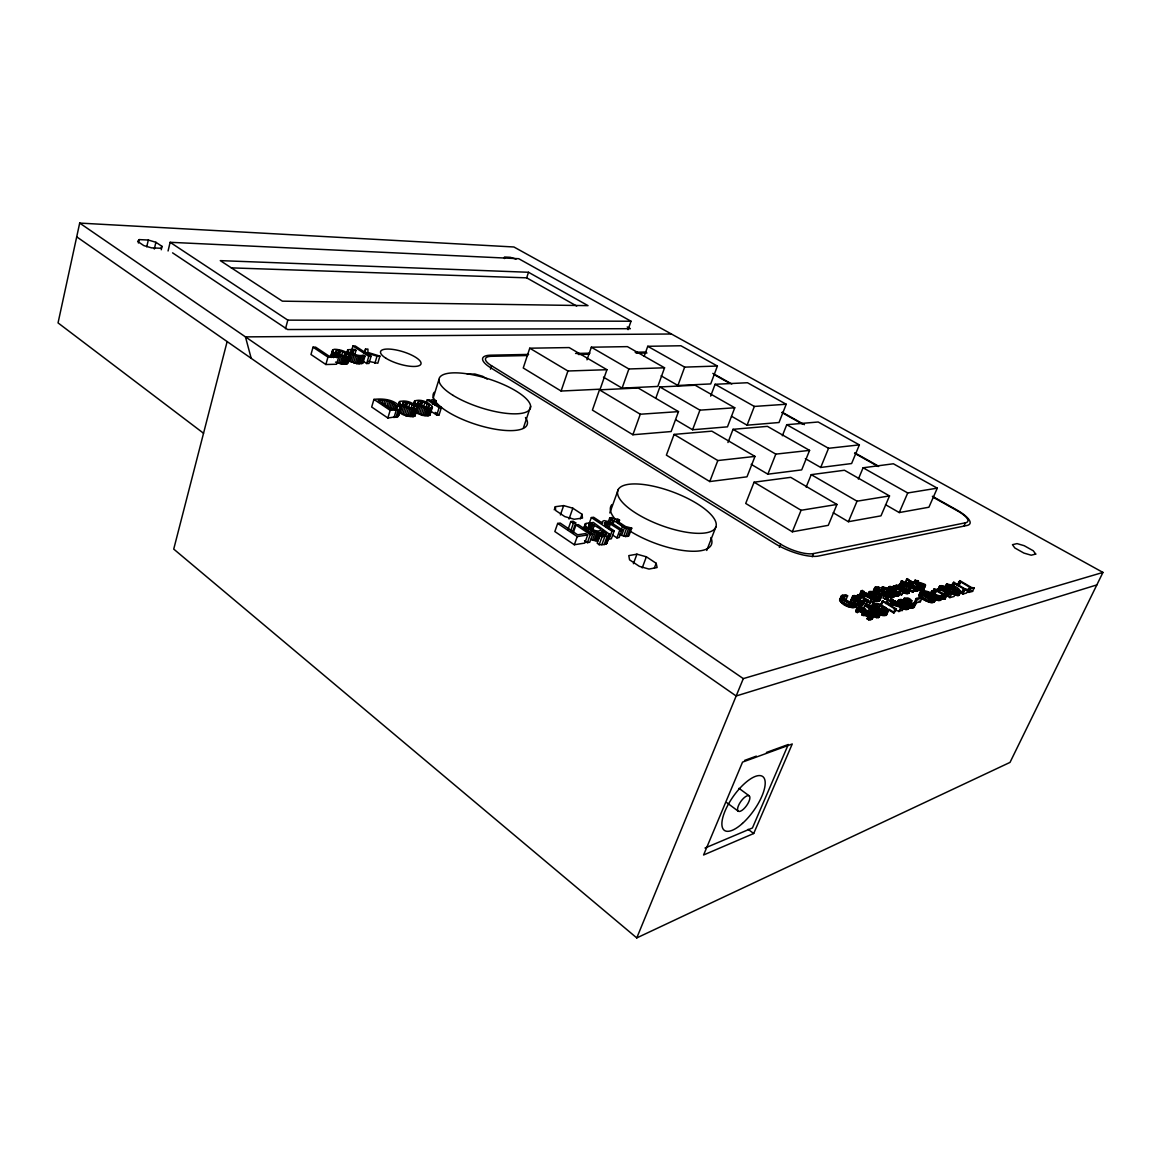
<?xml version="1.0" encoding="UTF-8"?>
<svg xmlns="http://www.w3.org/2000/svg" width="1161" height="1161" viewBox="0 0 1161 1161"><rect width="100%" height="100%" fill="white"/><g stroke="black" fill="none" stroke-linecap="round" stroke-linejoin="round"><path stroke-width="1.5" d="M379.908 356.108L367.935 352.436L367.935 349.055L365.483 349.084L365.425 352.61L377.006 356.166L379.908 356.108L377.818 363.248L368.298 361.303M868.094 594.751C868.37 588.859 874.639 592.226 877.353 594.098L875.728 597.813M935.868 598.191C930.121 587.074 908.802 589.773 930.512 598.408C939.815 597.218 934.779 604.678 928.887 602.037C926.101 600.745 917.001 597.842 919.73 594.301M934.228 601.804L933.952 600.672M859.75 600.788L860.838 598.278C859.43 596.885 851.361 593.286 853.117 597.451L851.492 601.253L851.608 599.337M583.417 529.126L585.434 523.756L588.264 523.03L592.69 523.858L591.065 522.784L593.358 522.45L609.917 534.582L606.463 543.798L604.184 544.553L599.178 544.727L597.189 543.174L600.092 535.119L606.782 534.408L602.008 530.011L602.588 531.767L600.861 536.571M606.463 543.798L606.521 541.679M913.707 583.243L914.839 580.398L918.453 580.776C911.196 581.646 932.544 584.447 922.748 586.087L921.181 585.159L920.122 587.553M922.748 586.087L921.137 589.686L923.924 589.251L925.085 584.505M899.194 584.418C920.862 602.225 903.969 572.939 897.555 588.409M904.404 588.758L902.794 592.4C904.085 593.387 910.355 594.838 908.41 591.704M914.839 580.398C914.708 583.736 929.003 584.23 921.181 585.159M434.635 405.131L436.014 400.705L433.387 401.125L433.561 402.403L441.398 407.526L439.076 414.941L436.783 415.087L430.862 411.183M227.135 341.581L173.729 549.095L636.765 937.914L1010.012 762.4L1102.95 572.417L513.917 246.988L79.688 223.086L58.05 322.903L203.538 433.256M902.561 600.237L901.096 599.352C893.593 600.44 907.438 608.408 910.413 604.968C908.961 605.911 895.044 601.05 902.561 600.237L901.458 602.704M138.406 242.997L139.189 239.601L148.318 240.037L155.893 242.286L162.047 246.379L161.248 249.775M146.736 246.8L148.318 240.037M154.311 249.049L155.893 242.286M168.069 250.979L170.13 242.301L518.706 258.7L631.018 321.234L628.057 329.666M940.976 586.871L940.802 587.582L939.655 586.073C944.807 584.172 948.435 589.396 951.091 592.865L954.197 592.023L955.692 592.908L954.066 596.478L949.829 597.639L943.574 591.065L940.657 590.006L939.191 591.138L940.976 586.871L942.253 586.45L945.954 588.032L951.454 594.069L955.692 592.908M285.49 328.737L287.812 320.131L170.13 242.301M843.771 599.584L845.992 599.627L847.617 595.84L845.905 594.766C833.583 595.433 853.799 608.016 858.443 602.559L853.103 599.236L851.927 599.54L850.287 603.343M313.02 347.183L327.953 357.138L338.649 356.92L337.053 355.876L328.926 356.021L315.603 347.139L313.02 347.183L310.974 354.511L325.864 364.51L336.574 364.249L339.085 355.44C334.818 354.99 328.665 348.169 336.806 349.417C343.787 350.346 355.281 354.076 347.458 363.567L341.726 364.032L335.5 362.116M860.838 598.278L856.992 599.236L860.896 600.832L863.668 600.048L865.061 600.905L862.971 601.833L858.937 601.021L856.803 606.361C852.218 610.294 837.632 603.589 841.014 598.858M325.864 364.51L327.953 357.138M330.508 357.283L332.568 349.998M330.769 356.848L332.409 351.028M331.103 356.935L332.743 351.115M331.204 357.515L332.859 351.681M332.409 356.804L333.657 352.422M333.555 357.632L334.803 353.249M336.008 353.263L336.835 350.361C339.563 349.795 350.1 354.468 345.252 355.948C342.524 356.5 332.046 351.827 336.835 350.361M335.326 356.993L336.153 354.076M336.748 357.719L338.722 350.506M338.446 355.063L339.694 350.709M339.433 355.353L340.666 350.999M338.591 363.291L340.666 355.992L339.085 355.44M341.436 356.209L342.669 351.856M340.188 363.727L342.263 356.427L348.01 356.848L349.795 355.832M341.726 364.032L344.744 353.06M343.206 364.191L345.296 356.906M345.543 357.196L346.37 354.294M346.442 354.076L347.676 349.751L354.352 349.33L356.006 350.404L354.758 354.715M347.081 353.757L347.908 350.869M344.628 364.235L346.718 356.935M347.865 355.005L348.692 352.117L347.676 349.751M345.934 364.133L348.01 356.848M347.56 360.418L349.214 354.613M349.011 355.846L349.838 352.944L348.692 352.117M346.878 363.915L348.968 356.63M349.679 355.266L347.458 363.567M350.709 353.075L351.536 350.201L356.006 350.404M351.681 350.274L352.915 345.993L355.222 345.963L371.07 356.282L368.98 363.466L366.673 363.524L362.363 360.694M351.536 350.201C349.592 353.554 359.721 356.833 363.262 355.063L364.989 356.18L362.885 363.393L356.804 363.654L349.069 360.969L351.144 353.728L349.838 352.944M351.478 353.017L352.305 350.143M350.477 361.681L352.567 354.439L351.144 353.728M353.031 353.075L353.844 350.201M352.001 362.319L354.09 355.077L352.567 354.439M353.626 362.885L355.716 355.643L354.09 355.077M355.266 363.335L357.356 356.108L364.989 356.18M356.804 363.654L358.894 356.412M358.256 363.828L360.345 356.601M359.591 363.872L361.695 356.645M361.245 363.727L363.335 356.514M364.249 353.365L365.483 349.084M366.673 363.524L368.777 356.34L371.07 356.282M374.901 363.32L377.006 356.166M373.929 399.399L371.68 407.018L387.861 418.004L398.179 416.465L400.821 408.121C395.582 399.486 383.174 398.267 373.929 399.399L390.169 410.326L398.238 409.789L400.821 408.121M381.911 403.317L382.825 400.269C388.775 398.6 405.857 410.022 391.039 409.02L378.254 400.429L382.825 400.269M383.391 404.928L384.755 400.371M385.133 405.218L386.497 400.661M386.555 407.235L388.369 401.169M388.122 407.801L389.951 401.735M389.661 408.469L391.475 402.403M387.861 418.004L390.169 410.326M391.141 409.252L392.969 403.201M393.042 408.643L394.421 404.086M394.392 409.615L395.756 405.058M395.843 408.977L396.757 405.944M394 417.626L396.307 409.993M396.481 409.775L397.41 406.727M398.339 405.276L399.442 401.735C405.523 399.529 413.911 402.591 417.496 407.83L414.999 415.899L413.519 416.596L406.031 415.87L398.557 412.01M398.513 405.929L399.442 401.735M399.094 404.347L400.008 401.329M399.036 406.655L399.413 402.896M395.93 417.409L398.238 409.789M399.921 407.482L400.835 404.449L399.95 403.636M397.323 417.031L399.616 409.412M398.528 415.725L400.632 407.25M398.179 416.465L400.487 408.846M399.805 412.939L402.098 405.363L400.835 404.449M402.882 405.015L403.796 401.996C406.785 401.416 417.612 406.19 412.939 408.106C409.964 408.687 399.181 403.897 403.796 401.996M401.256 413.824L403.549 406.263L402.098 405.363M404.797 405.116L405.711 402.112M402.78 414.622L405.073 407.047L403.549 406.263M405.334 406.814L406.713 402.316M406.35 407.119L407.729 402.62M404.362 415.304L406.669 407.729L405.073 407.047M406.031 415.87L408.338 408.309L406.669 407.729M408.469 408.033L409.848 403.52M407.685 416.32L409.993 408.759L415.827 409.049L417.496 407.83M411.154 407.845L412.082 404.826M409.267 416.61L411.575 409.049M413.49 404.492L414.579 400.98C420.587 398.803 428.83 401.895 432.443 407.018L429.962 415.014L428.525 415.696L422.793 415.42L414.97 412.068M413.664 405.131L415.116 400.589M410.791 416.755L413.867 406.19M414.201 405.857L414.579 400.98M415.087 406.669L416.015 403.68L415.116 402.867M412.228 416.741L414.535 409.194M413.519 416.596L415.827 409.049M416.349 407.584L417.263 404.579L416.015 403.68M417.931 404.231L418.845 401.242C421.806 400.705 432.502 405.363 427.988 407.293C425.028 407.83 414.375 403.157 418.845 401.242M414.448 416.306L417.321 407.192M416.422 412.953L418.715 405.465L417.263 404.579M419.818 404.333L420.732 401.358M417.931 413.737L420.238 406.248L418.715 405.465M420.34 406.016L421.719 401.561M421.356 406.321L422.735 401.851M419.513 414.419L421.82 406.916L420.238 406.248M421.153 414.985L423.46 407.482L429.57 408.367L432.443 407.018M423.46 407.221L424.839 402.751M426.319 402.838L427.233 399.877L429.526 399.761L431.747 401.213L431.558 399.921L434.011 399.399L436.014 400.705M422.793 415.42L425.1 407.932M425.681 408.527L427.059 404.057M424.345 415.711L426.667 408.222M427.916 408.382L428.844 405.392M425.84 415.856L428.162 408.367M427.263 415.841L429.57 408.367M433.184 398.078L438.931 379.531M428.525 415.696L430.847 408.222M432.472 404.086L433.387 401.125M429.425 415.42L432.255 406.379M432.98 403.738L433.895 400.792M433.866 403.593L434.78 400.632M436.783 415.087L439.09 407.656L441.398 407.526M490.45 369.154L491.538 365.73A21.783 6.356 18.2 0 1 491.538 356.296L527.674 355.527M429.962 415.014L429.947 413.824M231.271 267.872L526.688 277.842L528.487 272.269L588.032 305.648L282.384 301.163L220.285 260.63L528.487 272.269M529.75 348.198L523.248 367.993L561.097 391.039L600.15 389.182L606.942 369.706L569.166 347.574L529.75 348.198L567.918 370.998L606.942 369.706M523.422 427.901L530.621 406.306M561.097 391.039L567.918 370.998M586.987 359.837L591.326 347.212L627.404 346.631L664.556 367.79L657.808 386.439L622.093 388.137L603.459 377.151M554.247 509.824L555.335 506.704L563.665 505.601L572.837 508.199L581.995 514.236L582.488 518.082L574.202 519.257L564.812 516.601L555.698 510.521L555.335 506.704M414.999 415.899L415.014 414.709M599.468 389.849L592.415 410.109L632.89 434.751L671.131 431.544L678.488 411.618L638.158 387.992L599.468 389.849L640.277 414.23L678.488 411.618M920.31 586.987L918.699 590.601L919.701 590.339L921.297 586.74L918.554 585.942L918.714 587.582L914.984 586.9L913.388 590.514L916.551 591.268L917.466 590.136M560.4 514.947L563.665 505.601M557.686 523.422L554.842 531.549L574.332 544.756L584.781 543.072L587.684 534.974L585.594 533.567L577.67 534.8L560.212 523.06L557.686 523.422L577.235 536.585L587.684 534.974M569.021 519.069L572.837 508.199M567.99 529.59L570.82 521.55L573.157 521.216L575.725 522.929L572.881 530.954M570.559 531.317L573.403 523.263L575.725 522.929M622.093 388.137L628.885 368.98L664.556 367.79M573.128 533.044L575.972 524.99L578.309 524.641L592.632 534.205L590.31 534.568L575.972 524.99M580.326 518.909L581.995 514.236M574.332 544.756L577.235 536.585M644.224 356.195L647.751 346.297L680.912 345.76L717.396 366.034L710.706 383.928L677.922 385.481L661.131 375.845M583.722 528.56L585.434 523.756M584.955 526.557L586.087 523.35M584.491 529.082L585.129 524.322M585.26 529.982L586.407 526.775L585.637 525.875M586.378 530.969L587.524 527.747L586.407 526.775M589.077 523.901L591.341 517.574L593.605 517.255L602.661 523.219L602.414 521.463L604.039 520.621L609.83 521.811L622.064 529.634L619.161 537.543L616.941 537.906L612.935 535.25M588.264 527.529L589.411 524.337L592.908 524.627L600.382 528.937L600.353 530.388C597.262 532.972 586.116 527.196 589.411 524.337M589.251 527.471L590.383 524.279M587.829 532.014L588.975 528.806L587.524 527.747M590.412 527.573L591.559 524.38M589.425 533.001L590.572 529.793L588.975 528.806M591.196 529.416L592.908 524.627M584.549 540.736L587.408 542.651L590.31 534.568M591.022 533.871L592.168 530.65L590.572 529.793M592.734 529.808L594.461 525.019M875.089 587.292C869.357 594.214 880.662 594.809 884.813 596.057L886.423 592.371C883.506 592.473 869.618 587.814 878.224 586.74L879.893 587.756L878.819 590.209M592.168 530.65L593.779 531.375L589.73 542.274L587.408 542.651M590.876 539.415L592.487 540.01L595.375 531.956L599.686 532.739L602.588 531.767M592.487 540.01L594.04 540.431L596.928 532.391M632.89 434.751L640.277 414.23M594.04 540.431L595.462 540.692L598.365 532.652M595.462 540.692L596.783 540.779L599.686 532.739M600.876 532.652L597.973 540.678L596.783 540.779M600.847 535.801L602.588 530.998M604.649 525.309L605.795 522.145L607.798 522.392L619.843 529.982L622.064 529.634M609.815 512.93L618.334 489.361M605.621 525.309L606.753 522.145M599.178 544.727L602.095 536.672L609.38 535.787M602.515 536.309L604.257 531.506M606.086 527.138L607.798 522.392M608.567 521.144L609.699 518.009L611.658 517.53L614.459 519.359L617.623 518.894L619.553 520.143L618.407 523.277M607.276 527.674L609.003 522.943M604.896 536.106L606.057 532.899M609.583 523.045L610.73 519.896L612.253 519.678L609.699 518.009M601.833 544.785L604.75 536.73M655.791 398.238L659.883 386.947L695.207 385.249L734.753 407.772L727.468 426.842L692.595 429.759L675.789 419.832M608.727 528.56L610.454 523.814M604.184 544.553L607.101 536.513M611.513 524.308L612.645 521.158L614.184 520.941C619.495 523.596 625.068 530.446 631.744 528.139L625.576 526.514L616.389 520.607L619.553 520.143M605.534 544.233L609.438 533.683M613.037 524.075L614.184 520.941M606.942 543.246L609.917 534.582M614.242 530.853L611.992 531.201L609.104 539.168L611.339 538.806L614.242 530.853L605.012 524.757L604.562 522.958L605.795 522.145M616.941 537.906L619.843 529.982M620.772 531.114L622.499 526.383M631.744 528.139L628.841 535.99L625.648 536.542L621.643 535.395L624.531 527.515M677.922 385.481L684.656 367.123L717.396 366.034M623.689 536.164L626.577 528.284M625.648 536.542L628.551 528.676M627.419 536.498L630.321 528.632M674.077 434.403L666.385 455.141L709.763 481.554L746.987 476.823L754.984 456.418L711.838 431.152L674.077 434.403L717.817 460.54L754.984 456.418M633.398 563.709L636.939 554.174L646.372 556.801L656.168 563.274L657.111 567.54L648.999 569.064L639.348 566.35L629.567 559.834L628.783 555.611L636.939 554.174M692.595 429.759L699.923 410.152L734.753 407.772M642.207 567.918L646.372 556.801M710.663 396.09L715.089 384.291L747.466 382.738L786.215 404.246L779.002 422.517L747.074 425.187L731.503 416.248M654.354 568.048L656.168 563.274M709.763 481.554L717.817 460.54M727.962 442.53L733.026 429.323L767.406 426.363L809.58 450.381L801.7 469.886L767.856 474.181L751.182 464.342M747.074 425.187L754.345 406.437L786.215 404.246M706.73 550.474L715.858 526.992A52.318 17.705 20.5 0 0 647.751 485.124A52.318 17.705 20.5 0 0 636.983 513.83A52.318 17.705 20.5 0 0 715.858 526.992M754.084 482.192L745.71 503.439L792.295 531.796L828.272 525.338L836.965 504.454L790.714 477.345L754.084 482.192L801.09 510.274L836.965 504.454M782.354 435.752L786.737 424.708L818.171 421.994L859.372 444.881L851.608 463.544L820.711 467.462L805.342 458.653M767.856 474.181L775.809 454.125L809.58 450.381M779.336 547.397L780.642 544.175L491.538 365.73M806.14 487.112L811.22 474.646L844.453 470.249L889.515 495.921L880.981 515.847L848.401 521.71L833.25 512.77M792.295 531.796L801.09 510.274M820.711 467.462L828.548 448.291L859.372 444.881M953.703 594.359C954.806 595.114 960.495 596.812 958.594 593.91M960.8 591.399C956.171 592.72 948.682 588.322 946.462 584.23C951.585 584.215 964.21 588.525 959.044 595.288M636.765 937.914L743.301 678.619L1102.95 572.417M812.236 556.772L813.571 553.565L965.444 522.798A22.03 6.066 22.8 0 0 957.346 510.811L933.633 497.532M858.356 479.072L863.102 467.781L893.375 463.776L937.29 488.157L928.916 507.226L899.253 512.567L885.509 504.672M848.401 521.71L857.036 501.189L889.515 495.921M839.563 600.106L841.333 595.767M840.201 599.163L841.827 595.361M839.751 600.759L841.391 596.943M841.551 597.596L842.639 595.056M840.274 601.5L841.899 597.683M842.088 598.989L843.481 596.144L847.617 595.84M841.115 602.327L842.741 598.51M842.944 598.452L844.032 595.927M842.276 603.227L845.397 595.782M843.742 604.213L845.382 600.397M845.382 605.186L847.022 601.369M846.979 605.998L848.618 602.182M850.868 600.208L852.755 595.753M848.502 606.652L850.142 602.835M851.071 600.701L852.696 596.914M849.968 607.159L851.608 603.328M852.653 600.571L853.117 597.451M854.104 598.873L855.193 596.362L858.429 597.741L855.73 598.408L854.148 597.059L855.193 596.362M753.707 833.511L792.252 743.969L742.547 762.109L703.581 854.989L753.707 833.511L748.148 829.331M853.451 601.195L854.54 598.67L853.741 598.046M851.347 607.493L852.987 603.676M855.004 599.091L856.092 596.565M856.571 597.16L857.66 594.65L860.562 595.491C859.764 590.064 871.156 598.887 872.187 599.337L870.561 603.096L866.933 601.819M852.624 607.653L854.264 603.836M855.584 602.515L856.673 599.99L854.54 598.67M853.785 607.653L855.425 603.836M862.449 595.303L864.06 591.559L862.333 590.499L861.244 590.76L859.633 594.505L860.722 594.229M854.844 607.479L856.484 603.662M861.259 592.995L862.333 590.499M855.904 607.058L857.544 603.241M861.897 594.33L864.06 591.559M860.852 597.204L862.449 594.679L872.187 599.337M861.36 597.175L862.449 594.679M856.165 604.344L858.443 605.2L860.083 601.398M863.915 612.616C867.267 609.627 861.839 606.71 859.372 608.175L857.311 612.602L855.759 611.629C855.744 605.128 864.176 605.94 866.266 610.207L866.091 610.773C873.348 608.872 876.99 619.872 868.733 619.858L867.064 618.813L868.733 614.967C876.453 614.808 866.062 610.439 863.552 611.049L861.883 614.88L868.82 616.607M861.97 597.32L863.044 594.824M855.759 611.629L858.008 607.305M899.253 512.567L907.728 492.961L937.29 488.157M862.725 597.654L864.713 592.894L865.787 592.632L875.379 598.525L873.74 602.269L869.923 600.861M857.718 609.525L858.821 606.971M858.443 605.2L859.517 605.462L861.157 601.674M857.311 612.602L859.372 608.175M859.517 605.462L860.475 605.607L862.115 601.819M863.682 598.22L864.771 595.709M857.718 611.992L860.069 607.827M860.475 605.607L861.331 605.621L863.668 600.048M858.414 611.644L860.867 607.725M861.331 605.621L863.697 601.717M859.213 611.542L860.069 611.658L861.738 607.842M862.057 605.505L864.437 601.413M865.061 600.905L862.797 605.2M867.557 595.622L869.4 591.617M863.247 613.588L860.998 611.978L862.652 608.161M868.312 595.23L869.865 591.428M861.984 612.515L864.8 605.708L868.994 604.605L870.532 605.563L868.878 609.365M865.642 604.373L867.282 600.6L868.384 600.324L866.745 604.097L865.642 604.373L860.156 600.977M869.342 596.348L870.416 593.851L869.168 592.27M861.883 614.88L864.64 609.438M863.799 612.326L864.916 609.772M871.606 594.896L872.68 592.415L874.988 593.561L872.375 594.214L870.706 592.473L872.68 592.415M873.449 591.617L875.35 587.074M863.087 615.635L864.756 611.789M871.142 597.61L872.216 595.114L870.416 593.851M873.478 590.978L875.786 586.915M863.537 615.504L865.192 611.673M873.667 592.008L875.278 588.308M872.666 595.346L873.74 592.865M874.044 592.415L875.641 588.714M869.473 603.386L871.113 599.627M864.785 615.33L866.454 611.499M874.567 592.836L876.163 589.135M872.259 598.249L873.333 595.753L872.216 595.114M875.234 593.286L876.845 589.585M866.091 615.446L867.76 611.615M873.377 598.8L874.465 596.319L873.333 595.753M877.121 590.122L878.195 587.655L879.893 587.756M866.759 615.62L868.428 611.803M872.666 602.559L874.291 598.8L875.379 598.525M876.381 593.895L877.992 590.194M875.742 596.246L876.831 593.764M867.441 615.881L869.096 612.05M881.533 596.681L879.53 597.581L875.583 596.783L873.957 600.513L877.89 601.311L879.907 600.397L881.533 596.681L880.169 595.825L877.484 596.609L873.638 595.027L877.353 594.098M873.087 603.676L874.277 605.52L872.622 609.307C868.472 601.108 879.951 602.443 883.521 606.593C892.461 608.915 885.741 620.177 879.211 613.618M871.432 607.45L873.275 603.314M868.123 616.201L869.792 612.369M871.534 607.943L873.769 603.081M877.585 594.374L879.196 590.673M870.169 612.268L871.287 609.728C873.856 607.479 882.882 613.284 876.468 613.081L878.064 614.067C885.538 613.008 874.001 606.782 870.823 608.582L867.325 606.405L870.532 605.563M875.075 600.89L876.7 597.146M871.94 608.582L873.594 604.794M870.721 612.065L871.824 609.525M869.386 615.33L870.489 612.776M880.285 590.833L882.766 586.784L887.439 588.337L886.365 590.789M876.12 601.151L877.76 597.422M879.022 594.751L880.633 591.051M870.387 615.04L868.704 618.871L867.064 618.813M881.17 590.47L882.766 586.784M868.733 619.858L871.447 613.487M873.13 609.336L871.476 613.153L875.728 614.517M877.063 601.296L878.703 597.552M872.158 613.182L873.812 609.365M875.089 606.434L876.178 603.909L877.76 604.417L884.755 608.451L886.67 610.715L879.022 607.813L874.697 604.3L876.178 603.909M881.809 590.833L883.594 588.192L882.534 590.644M874.117 608.843L875.22 606.318L874.277 605.52M877.89 601.311L879.53 597.581M872.84 613.284L874.494 609.481M875.815 606.622L876.903 604.097M880.793 595.1L882.418 591.399M870.14 619.771L871.824 615.925L873.899 614.909M878.601 601.209L880.241 597.465M873.536 613.472L876.41 607.188L875.22 606.318M883.1 591.617L884.885 588.975L891.764 593.068L895.61 593.329L885.93 588.714L887.439 588.337M871.127 619.597L873.594 614.038M876.657 606.927L877.76 604.417M879.312 600.905L880.938 597.175M881.852 595.274L883.477 591.573M883.811 591.442L884.885 588.975M871.693 619.379L873.856 614.503M874.248 613.734L875.916 609.931M874.988 614.082L876.642 610.28M883.086 595.506L884.697 591.805M876.758 610.657L877.861 608.132L876.41 607.188M878.979 615.896L878.093 617.681L874.799 616.897L877.397 610.701M878.166 609.177L879.806 605.403M885.64 592.052L882.97 598.075L886.351 599.163L888.281 598.554L888.165 597.436M894.043 609.946L899.877 611.383L901.531 607.638L886.206 602.748L896.437 609.032L893.81 613.052L880.589 604.91L882.244 601.151L897.555 606.057L887.381 599.816L885.741 603.546M878.282 611.557L879.385 609.032L877.861 608.132M887.193 590.673L889.007 586.74L890.661 586.508L896.8 589.178L895.726 591.617M876.831 615.301L878.485 611.499M887.41 590.398L889.442 586.552M882.258 603.357L883.361 600.861M887.947 590.281L889.007 586.74M886.119 595.245L887.207 592.778L886.423 592.371M887.846 590.209L890.008 586.479M876.395 617.884L878.064 614.067M887.846 592.037L889.021 587.829M884.798 599.192L886.423 595.477C898.222 593.039 873.609 590.035 878.195 587.655M879.777 612.355L880.88 609.83L879.385 609.032M888.992 591.37L889.442 588.366M880.706 610.657L882.36 606.884M890.284 589.759L891.343 587.321L894.492 588.656L891.967 589.28L890.4 587.988L891.343 587.321M878.093 617.681L879.762 613.864M886.351 599.163L887.976 595.448M889.79 591.965L890.864 589.527L890.066 588.917M878.703 617.449L880.894 612.558M879.095 617.144L880.938 612.979M891.14 589.962L892.214 587.524M880.648 614.285L882.316 610.497L886.061 611.716L888.383 611.092M887.396 599.003L890.458 592.371M887.933 598.815L889.558 595.114M892.533 588.134L893.593 585.71L896.394 586.523L895.653 585.434L896.553 584.825L898.15 585.797L897.076 588.221M888.281 598.554L890.008 594.156M890.763 592.603L891.851 590.151L890.864 589.527M886.714 603.285L888.354 599.569L901.531 607.638M892.185 590.412L893.259 587.974M884.755 608.451L882.041 614.851M896.8 589.178L893.215 590.078L897.003 591.617L899.586 590.876L900.936 591.704L896.248 592.154L893.375 597.364L890.153 596.769L891.764 593.068M891.88 593.242L892.954 590.789L891.851 590.151M884.493 611.615L885.596 609.09M883.303 615.257L884.972 611.47M891.387 597.233L894.057 591.326L896.248 592.154M890.4 601.224L891.488 598.742L893.23 599.816L892.141 602.298M884.392 615.504L886.061 611.716M892.475 597.436L894.101 593.75M894.086 594.229L895.16 591.776M885.292 615.577L886.96 611.789M891.082 602.574L893.23 599.816M893.375 597.364L894.986 593.677M902.663 584.157L903.722 581.748L902.039 580.732L899.441 584.593L900.443 584.331M886.017 615.49L888.267 610.584M897.598 588.046L899.978 583.939M898.135 589.382L899.746 585.739M900.98 583.127L902.039 580.732M893.535 595.462L895.668 596.086L897.293 592.415M892.824 603.633L894.971 600.876L904.651 606.797L901.937 610.817L904.709 605.012M899.282 588.729L900.355 586.305M900.181 587.132L901.255 584.709C915.202 587.539 905.217 592.966 901.255 584.709M895.668 596.086L896.597 596.232L898.208 592.545M901.662 584.404L903.722 581.748M893.883 603.357L894.971 600.876M900.109 589.338L902.17 584.68M896.597 596.232L899.02 592.574M901.662 587.19L902.721 584.781M897.395 596.246L899.702 592.473M901.139 590.006L903.345 584.955M898.077 596.144L900.385 592.183M900.936 591.704L898.759 595.854M909.107 584.825L905.159 582.445L906.741 578.86L921.297 586.74M902.242 590.63L903.316 588.206M897.235 602.936L898.411 600.077M903.693 587.974L904.767 585.565M906.683 580.993L907.742 578.613M897.09 603.488L898.73 599.773M897.38 603.386L898.483 600.919M897.656 603.256L899.282 599.555M901.429 595.085L904.056 591.167L901.429 595.085L896.031 591.805M893.81 613.052L896.437 609.032M897.772 603.923L898.861 601.442M898.382 604.504L899.485 602.022M905.377 588.903L906.436 586.494M907.481 584.52L908.729 581.835L912.024 582.024L906.741 578.86M903.868 592.85L905.478 589.207M907.525 584.883L908.729 581.835M907.786 585.347L908.541 582.111M900.341 602.719L901.429 600.252M904.912 593.198L906.523 589.556M908.279 585.87L908.86 582.938M909.498 584.781C915.797 575.043 923.358 595.506 910.558 582.387M900.283 605.839L901.386 603.357M905.885 593.46L907.496 589.817M903.998 598.379C899.775 610.425 903.766 591.051 911.864 600.832L910.775 603.299M909.919 584.738L910.979 582.343M902.373 602.066L904.434 598.191M906.741 593.605L908.366 589.962M910.5 584.781L911.559 582.387M898.788 611.687L900.443 607.943M902.794 601.877L905 598.104M909.832 587.089L910.892 584.68L909.339 583.475M901.386 606.477L902.489 603.996M904.477 600.048L902.837 603.749L903.476 604.33L905.116 600.629L904.042 599.511M907.51 593.619L910.006 588.076M908.163 593.518L909.774 589.89M908.816 592.212L910.413 588.583M912.125 585.115L913.185 582.72M902.503 607.029L903.592 604.547M908.671 593.315L910.601 589.033M905.275 601.427L906.364 598.974L909.542 600.324L907.031 600.992L905.42 599.656L906.364 598.974M908.947 593.024L910.558 589.396M904.825 603.705L905.928 601.238L905.116 600.629M914.389 582.474L915.448 580.094M906.146 601.63L907.234 599.178M911.951 588.366L913.01 585.957L910.892 584.68M914.157 583.838L915.216 581.443M905.29 605.592L906.93 601.877L905.928 601.238M912.952 588.888L914.026 586.479L913.01 585.957M903.055 608.727L904.158 609.104L905.812 605.389M907.191 602.08L908.294 599.627M912.198 592.284L914.81 588.409L913.199 592.023L909.513 590.673M904.158 609.104L905.203 609.394L906.857 605.665M906.959 604.997L908.047 602.53L906.93 601.877M916 584.984L917.059 582.59M905.203 609.394L906.117 609.54L907.771 605.824M914.302 590.862L915.913 587.248M916.943 585.347L918.003 582.953M908.076 605.549L909.165 603.081L908.047 602.53M906.117 609.54L908.555 605.853M915.158 591.109L916.769 587.495M917.945 585.608L919.004 583.214M906.901 609.569L909.194 605.752M909.179 605.998L910.282 603.531L914.171 604.33L916.073 603.415L914.694 602.574L912.125 603.357L908.294 601.79L911.864 600.832M915.913 591.239L917.509 587.626M907.539 609.467L909.861 605.462M908.207 609.177L910.413 604.968M916.551 591.268L918.162 587.669M919.004 585.768L920.063 583.373M908.642 607.247L909.745 607.609L911.385 603.909M917.103 591.196L919.077 586.537M917.553 590.978L921.065 583.475M909.745 607.609L910.79 607.871L912.43 604.17M920.702 587.292L922.298 583.722M910.79 607.871L911.719 608.001L913.359 604.3M916.16 598.51L914.52 602.167L915.826 602.965L920.368 601.732L922.008 598.075L920.702 597.291L916.16 598.51L917.466 599.294L922.008 598.075M921.747 586.29L922.821 583.91M911.719 608.001L914.171 604.33M912.517 608.016L914.853 604.213M918.728 595.462L920.702 590.949M913.199 607.914L915.521 603.909M915.826 602.965L917.466 599.294M919.019 596.086L921.341 590.688M913.881 607.609L916.073 603.415M922.444 589.686L924.04 586.102M919.599 596.798L921.224 593.169M920.992 594.388C922.661 587.8 932.776 594.301 933.966 597.828C929.845 598.394 923.546 595.375 922.269 591.689M923.793 588.409L925.39 584.839M921.631 593.91L922.705 591.5M923.314 589.585L924.925 586M923.924 589.251L925.564 585.144M920.455 597.567L922.081 593.939M922.24 593.822L923.314 591.413M922.429 595.071L924.04 591.457M921.587 598.408L923.213 594.78M923.271 595.23L924.896 591.617M925.854 591.907L924.229 595.52L926.391 596.406L928.016 592.792M922.995 599.308L924.62 595.68M925.288 595.912L926.899 592.299M924.504 600.179L926.144 596.536M927.566 597.015L929.192 593.402M925.999 600.919L927.639 597.276M930.164 594.156L931.601 591.109L933.836 590.717L935.258 591.573L934.184 593.968M930.411 594.098L928.8 597.712L929.976 598.466L931.601 594.853M927.465 601.543L929.09 597.9M930.338 594.606L932.123 590.905M930.73 595.114L932.863 590.775M932.515 591.617L934.387 588.874L937.653 589.628L938.93 590.383L937.537 590.76L947.071 595.259L943.414 595.012L933.589 589.222M933.313 591.268L934.387 588.874M928.887 602.037L930.512 598.408M931.485 597.944L932.573 595.52M933.11 593.968L934.199 591.573L935.258 591.573M963.993 526.035L965.444 522.798M930.208 602.399L931.848 598.757M932.225 598.554L933.313 596.144M935.897 591.196L934.286 594.78L936.579 591.007M931.383 602.588L933.023 598.96M934.3 597.567L935.389 595.158L931.819 592.705L931.601 591.109M939.307 586.682L937.696 590.252L939.655 586.073M932.399 602.617L934.024 598.989M938.059 589.643L940.395 585.71M933.241 602.486L935.592 597.059M935.389 598.089L936.463 595.68L935.389 595.158M938.799 589.266L940.947 585.623M933.894 602.211L935.882 597.683M939.931 590.064L941.542 586.508M934.837 599.294L935.911 599.744L937.551 596.13L941.237 596.957L942.964 596.13C941.194 596.507 931.006 594.113 934.199 591.573M940.657 590.006L942.253 586.45M935.911 599.744L936.985 600.121L938.625 596.507M941.542 590.165L943.138 586.61M936.985 600.121L938.001 600.382L939.626 596.769M942.529 590.528L944.14 586.973M938.001 600.382L938.872 600.527L940.497 596.928M945.272 586.915L946.462 584.23M941.034 596.725L942.122 594.33M943.574 591.065L945.185 587.51M938.872 600.527L941.237 596.957M944.88 588.54L946.883 584.027M939.612 600.571L941.847 596.87M945.852 587.93L947.536 583.954M944.343 591.588L945.954 588.032M940.221 600.469L942.471 596.594M943.414 595.012L940.845 600.193M944.996 592.139L947.608 586.247M945.504 592.72L947.115 589.164M948.073 587.161L949.8 584.984L959.233 591.051L952.078 588.366L947.84 585.144L949.132 584.796M940.497 597.915L942.993 599.061L944.619 595.462M947.449 589.338L948.522 586.973M945.896 593.358L947.507 589.788M948.74 587.335L949.8 584.984M942.993 599.061L944.053 599.25L945.678 595.666M946.215 594.026L947.826 590.456M949.524 587.626L950.598 585.275M948.073 591.312L949.683 587.771M944.053 599.25L946.52 595.593M944.894 599.192L948.755 591.921M951.425 585.797L953.776 582.227L969.014 591.268L967.65 591.646L969.246 588.134L970.625 587.756L960.64 581.893L958.289 586.131M951.077 588.627L949.466 592.183L952.339 593.735M952.18 585.739L953.776 582.227M947.695 596.144L949.321 592.574M951.469 588.54L952.542 586.189M952.731 586.566L954.56 583.49L964.573 589.396L963.195 589.773L961.584 593.3L962.846 594.055L966.562 593.039L968.172 589.527L965.502 589.149M948.334 596.739L949.945 593.169M952.963 587.002L954.56 583.49M950.932 593.01L952.542 589.469M949.829 597.639L951.454 594.069M952.876 592.56L954.966 587.553M956.998 585.362L959.857 580.645L971.539 587.51L974.181 587.887L972.57 591.384L968.913 592.386L967.65 591.646M954.24 593.184L955.314 590.818M958.797 582.967L959.857 580.645M956.2 591.341L957.274 588.99M959.044 585.391L960.64 581.893M954.995 594.882L956.606 591.326M957.027 591.936L958.101 589.57M956.171 595.259L957.796 591.718M957.172 595.491L958.783 591.95M957.985 595.578L959.61 592.023M958.623 595.491L960.655 590.949M962.846 594.055L964.472 590.528L968.172 589.527M968.913 592.386L970.523 588.874L974.181 587.887M872.071 619.089L871.476 617.376M865.018 610.062L863.552 611.049M886.525 615.243L886.612 614.372M162.047 246.379L160.61 248.251L151.481 247.859L143.79 245.581L137.651 241.43L139.189 239.601M878.079 600.063L879.907 600.397M843.481 596.144C842.305 601.703 863.203 605.824 851.927 599.54M861.941 594.693L862.144 596.464L868.384 600.324M897.54 595.027L894.739 595.143M871.635 607.087L872.854 606.768M862.275 614.764L863.131 614.387M705.003 848.038L752.444 827.953L788.29 744.506L766.434 752.459M856.354 611.121L857.166 610.788M744.578 760.411L756.348 756.13M1096.84 584.912L736.161 695.99L76.713 236.844M961.584 593.3L962.977 592.923L960.118 591.225M904.651 606.797L903.606 607.072L893.926 601.151M880.589 604.91L881.721 604.605M887.381 599.816L888.354 599.569M891.488 598.742L890.429 599.018L892.17 600.092M905.159 582.445L906.146 582.198M874.189 590.601L875.249 590.441M892.403 596.493L890.443 596.086M871.824 615.925L868.733 614.967M898.15 585.797C894.492 587.089 903.505 590.136 904.056 591.167M906.886 592.734L905.42 592.676M467.332 374.248L474.834 374.002L482.686 376.295L487.127 379.066M578.28 354.453L589.135 354.221M636.126 353.22L646.967 352.988M528.618 354.41L490.697 355.193A29.025 8.475 18.3 0 0 490.697 367.776L774.764 543.464A33.335 10.884 22 0 0 818.665 556.003L966.852 525.512A29.359 8.112 22.8 0 0 956.04 509.534L932.356 496.269M575.566 353.452L590.006 353.162M635.154 352.233L645.995 352.001M939.336 589.178L942.166 589.657M671.406 334.005L245.464 336.879L251.197 358.343M287.812 320.131L631.018 321.234M851.971 606.666L852.856 606.681M874.799 616.897L876.004 616.926M859.88 604.707L858.589 604.475M911.066 607.13L908.366 606.347M879.675 593.953L880.764 594.127M340.347 362.885L341.305 363.088M865.816 614.677L867.194 614.982M875.858 600.339L873.725 599.627M408.338 408.309L409.993 408.759M340.666 355.992L342.263 356.427M956.388 594.708L954.908 594.229M355.716 355.643L357.356 356.108M872.825 612.457L874.901 613.153M929.7 601.529L927.654 600.832M406.727 415.043L407.743 415.348M516.094 259.092L510.26 257.307L504.454 257.031L504.498 258.555M421.82 406.916L423.46 407.482M860.069 611.658L860.998 611.978M593.779 531.375L595.375 531.956M882.026 614.125L882.882 614.445M909.165 603.081L910.282 603.531M874.465 596.319L875.583 596.783M858.937 601.021L856.673 599.99M936.463 595.68L937.551 596.13M848.764 605.824L846.325 604.663M914.026 586.479L914.984 586.9M880.88 609.83L882.316 610.497M861.317 611.237L862.057 611.6M892.954 590.789L894.057 591.326M888.847 596.057L890.153 596.769M943.748 590.325L944.546 590.775M712.839 373.378L731.793 383.986M782.325 412.286L804.428 424.665M854.975 452.95L878.659 466.214M713.797 374.422L729.616 383.275M781.803 412.503L802.367 424.026M854.554 453.24L878.282 466.533M627.216 326.938L630.35 328.694L287.638 329.535L172.583 252.851M526.688 277.842L576.712 306.054M647.751 346.297L684.656 367.123M715.089 384.291L754.345 406.437M786.737 424.708L828.548 448.291M863.102 467.781L907.728 492.961M619.626 534.263L621.643 535.395M925.346 599.715L922.951 598.263M591.326 347.212L628.885 368.98M659.883 386.947L699.923 410.152M733.026 429.323L775.809 454.125M811.22 474.646L857.036 501.189M958.594 581.864L959.886 582.619M969.246 588.134L970.523 588.874M971.307 590.63L972.57 591.384M952.484 583.461L953.791 584.23M963.195 589.773L964.472 590.528M944.256 598.133L945.446 598.844M914.81 588.409L904.419 583.011L913.809 588.656M901.023 580.979L902.721 581.995M910.514 590.412L913.199 592.023M919.077 600.948L920.368 601.732M893.593 585.71L903.04 591.428M347.763 360.186L349.069 360.969M881.881 587.147L883.594 588.192M913.054 606.26L914.433 607.101M882.882 588.38L884.16 589.164M892.794 596.29L893.985 597.015M907.249 607.754L908.758 608.683M886.423 595.477L884.595 594.359L888.267 594.185L887.207 592.778M882.244 601.151L895.465 609.293M861.244 590.76L862.971 591.834M864.713 592.894L874.291 598.8M888.949 609.191L893.317 611.891M857.66 594.65L867.282 600.6M864.8 605.708L871.287 609.728M857.413 607.813L858.966 608.77M352.915 345.993L368.777 356.34M610.73 519.896L612.645 521.158M427.233 399.877L439.09 407.656M843.844 603.11L845.048 603.894M435.172 412.373L439.076 414.941M591.341 517.574L611.992 531.201M570.82 521.55L573.403 523.263M79.688 223.086L743.301 678.619M738.976 788.319L749.179 795.822A9.448 3.556 -54.6 0 1 743.49 809.159A9.448 3.556 -54.6 0 1 738.483 805.589A9.448 3.556 -54.6 0 1 749.179 795.822M726.67 802.57L738.28 811.234M600.092 535.119L602.095 536.672M921.283 596.986L920.484 595.97M397.628 413.824L398.339 414.84M947.826 594.737L947.289 593.648M710.88 537.543A53.812 18.765 20.6 0 1 688.009 551.025A53.812 18.765 20.6 0 1 629.944 531.041M623.37 526.528A53.812 18.765 20.6 0 1 618.624 522.581M615.054 518.923A53.812 18.765 20.6 0 1 611.862 504.614M525.469 417.51A49.386 15.79 18 0 1 481.917 426.203A49.386 15.79 18 0 1 434.17 392.331M813.571 553.565A25.078 8.2 22 0 1 780.642 544.175M1035.728 554.073L1031.215 555.205L1023.886 553.071L1014.83 547.963L1012.45 544.683L1017.021 543.609L1024.176 545.685L1033.261 550.764L1035.728 554.073M386.12 358.357A21.13 6.429 17 0 0 420.253 364.989A21.13 6.429 17 0 0 395.916 349.925A21.13 6.429 17 0 0 386.12 358.357M453.124 395.408A47.978 14.89 18 0 0 529.343 409.978A47.978 14.89 18 0 0 471.859 374.64A47.978 14.89 18 0 0 453.124 395.408M742.474 823.41A33.045 12.437 -54.6 0 0 762.792 776.593A33.045 12.437 -54.6 0 0 725.335 810.349A33.045 12.437 -54.6 0 0 742.474 823.41"/></g></svg>
